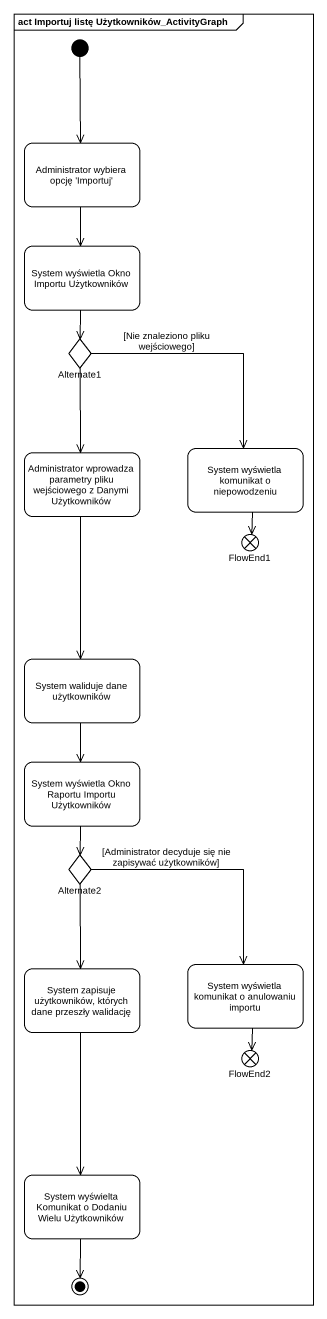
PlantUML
@startuml
mainframe act Importuj listę Użytkowników_ActivityGraph
hide empty description
state "Administrator wybiera opcję 'Importuj'" as Administrator_wybiera_opcję
state "System wyświetla Okno Importu Użytkowników" as System_wyświetla_Okno
state Alternate1 <<choice>>
state "Administrator wprowadza parametry pliku wejściowego z Danymi Użytkowników" as Administrator_wprowadza
state "System wyświetla komunikat o niepowodzeniu" as System_wyświetla_komunikat
state FlowEnd1 <<end>>
state "System waliduje dane użytkowników" as System_waliduje_dane
state "System wyświetla Okno Raportu Importu Użytkowników" as System_wyświetla_Okno_2
state Alternate2 <<choice>>
state "System zapisuje użytkowników, których dane przeszły walidację" as System_zapisuje
state "System wyświetla komunikat o anulowaniu importu" as System_wyświetla_komunikat_2
state FlowEnd2 <<end>>
state "System wyświelta Komunikat o Dodaniu Wielu Użytkowników" as System_wyświelta_Komunikat
[*] --> Administrator_wybiera_opcję
Administrator_wybiera_opcję --> System_wyświetla_Okno
System_wyświetla_Okno --> Alternate1
Alternate1 --> Administrator_wprowadza
Alternate1 --> System_wyświetla_komunikat : [Nie znaleziono pliku wejściowego]
Administrator_wprowadza --> System_waliduje_dane
System_wyświetla_komunikat --> FlowEnd1
System_waliduje_dane --> System_wyświetla_Okno_2
System_wyświetla_Okno_2 --> Alternate2
Alternate2 --> System_zapisuje
Alternate2 --> System_wyświetla_komunikat_2 : [Administrator decyduje się nie zapisywać użytkowników]
System_zapisuje --> System_wyświelta_Komunikat
System_wyświetla_komunikat_2 --> FlowEnd2
System_wyświelta_Komunikat --> [*]
@enduml
